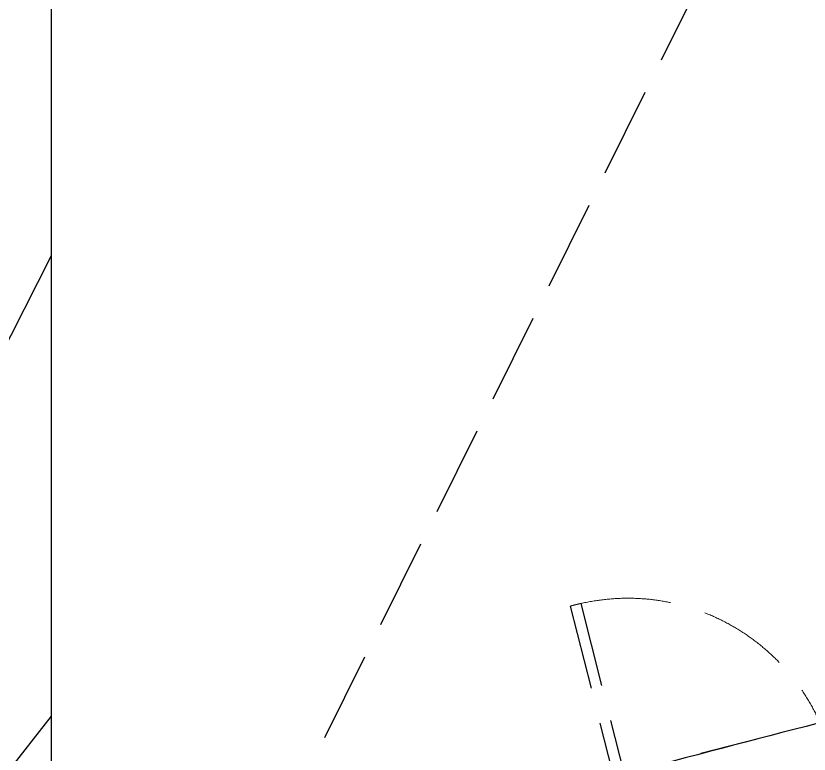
# Model space of a CAD drawing. Header units: inches. Extents: x 0 to 1813292486, y 0 to 3473589894.
# Drawn here: x 600663587 to 600665789, y 3473206840 to 3473208889 of the extents above; entities that cross this region are included whole.
import ezdxf

# ---------------------------------------------------------------- set-up
doc = ezdxf.new("R2010")
doc.units = ezdxf.units.IN
doc.header["$LTSCALE"] = 1000
doc.header["$MEASUREMENT"] = 0
doc.linetypes.add('AX-MALL-WALL-P02-QT$0$DASH', pattern=[0.35, 0.25, -0.1])
for name, color, linetype in [('A-Anno-Note', 241, 'Continuous'), ('AX-MALL-P02-200$0$A-Anno-Note', 241, 'Continuous'), ('AX-MALL-WALL-P02$0$A-Anno-Note', 241, 'Continuous'), ('AX-MALL-WALL-P02-QT$0$A-Detl-Patt', 8, 'Continuous'), ('AX-MALL-WALL-P02-QT$0$A-Detl-Thin', 131, 'Continuous'), ('AX-MALL-WALL-P02-QT$0$A-Wall', 2, 'Continuous'), ('AX-MALL-WALL-P02-QT$0$A-Wall-Patt', 13, 'Continuous')]:
    doc.layers.add(name, color=color, linetype=linetype)
doc.layers.add('AX-MALL-WALL-P02-QT$0$M-AUX-TO-ARCH', color=1, linetype='Continuous', plot=False)

# ---------------------------------------------------------------- blocks, each defined once
blk = doc.blocks.new('AX-MALL-WALL-P02-QT$0$tj')
at = {"layer": 'AX-MALL-WALL-P02-QT$0$A-Detl-Patt'}
h = blk.add_hatch(dxfattribs=at)
h.set_pattern_fill('STEEL', color=256, scale=100.0000000000001, angle=50.43183869082386)
h.set_pattern_definition([(75.00000000004839, (-14278.19445574284, 156289.8254051208), (-153.3407249234246, 41.08752340989569), []), (75.00000000004839, (-14317.88195610046, 156358.5661673546), (-153.3407249234246, 41.08752340989569), [])])
edge = h.paths.add_edge_path()
edge.add_arc((274302.9537697641, 370915.3693751197), 354853.2281302969, 270.9601093956941, 275.9513128638887)
edge.add_line((311095.3180618286, 17974.67259407043), (323404.2928284407, 17664.898229599))
edge.add_arc((337498.5854798314, -5423.033113246463), 27049.98445535583, 84.4296474408203, 121.40245730350341, ccw=False)
edge.add_line((340124.270958662, 21499.21483898163), (352435.6233639717, 23411.5238032341))
edge.add_line((352435.6233639717, 23411.5238032341), (352460.3320846558, 23263.57286787033))
edge.add_arc((262948.9762239404, 558936.3422532297), 543099.989586636, 279.486523026639, 288.5053300047131)
edge.add_line((435325.042740941, 43917.80823612213), (435185.9318172932, 44187.60760259628))
edge.add_arc((262948.9762341097, 558936.342259489), 542799.9895904897, 279.51816553668203, 288.50044427399206, ccw=False)
edge.add_line((352706.5441896915, 23608.95860147476), (352681.7270303965, 23756.88773488998))
edge.add_line((352681.7270303965, 23756.88773488998), (340117.7681742907, 21803.84383869171))
edge.add_arc((337510.0970116529, -5455.006554111635), 27383.29552171703, 84.53552636432372, 121.2026843873002)
edge.add_line((323323.7129554749, 17967.02113437653), (311085.7617697716, 18275.00808191299))
edge.add_arc((274273.8104503512, 371474.5356685471), 355112.6948552598, 270.96411062040687, 275.9501261722048, ccw=False)
edge.add_line((280248.9759351015, 16412.11376953125), (280248.9759185314, 16111.96136569977))
blk = doc.blocks.new('AX-MALL-WALL-P02-QT$0$1')
at = {"layer": 'AX-MALL-WALL-P02-QT$0$A-Detl-Patt', "linetype": 'AX-MALL-WALL-P02-QT$0$DASH', "extrusion": (0, 0, -1)}
for p, q in [((108521.714856267, -109072.1955194473), (108772.1514668465, -108543.5117721558)), ((108799.2634540796, -108556.3546748161), (108772.1514668465, -108543.5117721558)), ((108548.8268431425, -109085.0384221077), (108799.2634540796, -108556.3546748161)), ((109579.0823497772, -109573.0687398911), (109829.5189602375, -109044.3849935532)), ((109606.1943365335, -109585.9116430283), (109856.6309474707, -109057.2278962135)), ((109829.5189602375, -109044.3849935532), (109856.6309474707, -109057.2278962135)), ((108521.714856267, -109072.1955194473), (108548.8268431425, -109085.0384221077)), ((109606.1943365335, -109585.9116430283), (109579.0823497772, -109573.0687398911))]:
    blk.add_line(p, q, dxfattribs=at)
at = {"layer": 'AX-MALL-WALL-P02-QT$0$A-Detl-Patt', "linetype": 'AX-MALL-WALL-P02-QT$0$DASH', "lineweight": 13, "extrusion": (0, 0, -1)}
blk.add_lwpolyline([(-108799.1811138391, -108556.5284986496, 0.4067224467930122), (-109063.9545964003, -109329.0535812378, 0.4067224466732205), (-109829.4366202354, -109044.5588169098)], format="xyb", dxfattribs=at)
at = {"layer": 'AX-MALL-WALL-P02-QT$0$A-Detl-Patt', "linetype": 'AX-MALL-WALL-P02-QT$0$DASH', "lineweight": 13}
blk.add_lwpolyline([(108478.905179143, -109162.5688095093), (109563.3846606016, -109676.2849311829), (109649.0040137768, -109495.538351059), (108564.524532795, -108981.8222289085)], close=True, dxfattribs=at)
blk = doc.blocks.new('AX-MALL-WALL-P02-QT')
at = {"layer": 'AX-MALL-WALL-P02-QT$0$A-Wall-Patt'}
h = blk.add_hatch(dxfattribs=at)
h.set_pattern_fill('普通砖', color=256, scale=200, style=0)
h.set_pattern_definition([(45, (0, 359.0227), (-353.55353201463, 353.55353201463), [])])
h.paths.add_polyline_path([(600459169.1079701, 3473036171.517438), (600459287.9376043, 3473036235.396879), (600462488.9851414, 3473044828.136208), (600462461.4218816, 3473044945.117878), (600462336.4767953, 3473044991.663589), (600459076.3352844, 3473036240.295215)])
at = {"layer": 'AX-MALL-WALL-P02-QT$0$A-Detl-Patt', "linetype": 'AX-MALL-WALL-P02-QT$0$DASH'}
blk.add_line((600446782.3612655, 3473024578.500752), (600466705.8818165, 3473043257.218496), dxfattribs=at)
at = {"layer": 'AX-MALL-WALL-P02-QT$0$A-Detl-Thin', "linetype": 'AX-MALL-WALL-P02-QT$0$DASH', "ltscale": 3}
for points in [[(600459656.2646236, 3473037224.11604, -0.03499497953962518), (600464062.1366787, 3473036749.386012, -0.02348894619841299)], [(600459582.7053267, 3473037026.657281, -0.0349450897919042), (600463955.5757333, 3473036565.209725, -0.0349450897919042)]]:
    blk.add_lwpolyline(points, format="xyb", dxfattribs=at)
at = {"layer": 'AX-MALL-WALL-P02-QT$0$A-Wall'}
blk.add_line((600459287.9376043, 3473036235.396879), (600462488.9851414, 3473044828.136208), dxfattribs=at)
at = {"layer": 'AX-MALL-WALL-P02-QT$0$A-Detl-Thin', "rotation": 339.5681613091762}
blk.add_blockref('AX-MALL-WALL-P02-QT$0$tj', (600144118.6961328, 3473128496.287411), dxfattribs=at)
at = {"layer": 'AX-MALL-WALL-P02-QT$0$M-AUX-TO-ARCH', "rotation": 19.1990074032475}
blk.add_blockref('AX-MALL-WALL-P02-QT$0$1', (600322919.955168, 3473104345.50649), dxfattribs=at)
blk = doc.blocks.new('AX-MALL-WALL-P02')
at = {"layer": 'AX-MALL-WALL-P02$0$A-Anno-Note'}
blk.add_blockref('AX-MALL-WALL-P02-QT', (0, 0), dxfattribs=at)
blk = doc.blocks.new('AX-MALL-P02-200')
at = {"layer": 'AX-MALL-P02-200$0$A-Anno-Note'}
blk.add_blockref('AX-MALL-WALL-P02', (0, 0), dxfattribs=at)

msp = doc.modelspace()

# ---------------------------------------------------------------- block references
at = {"layer": 'A-Anno-Note', "rotation": 20.43183869077545}
msp.add_blockref('AX-MALL-P02-200', (1250392458.527329, 9048125.682563305), dxfattribs=at)

doc.saveas('drawing.dxf')
